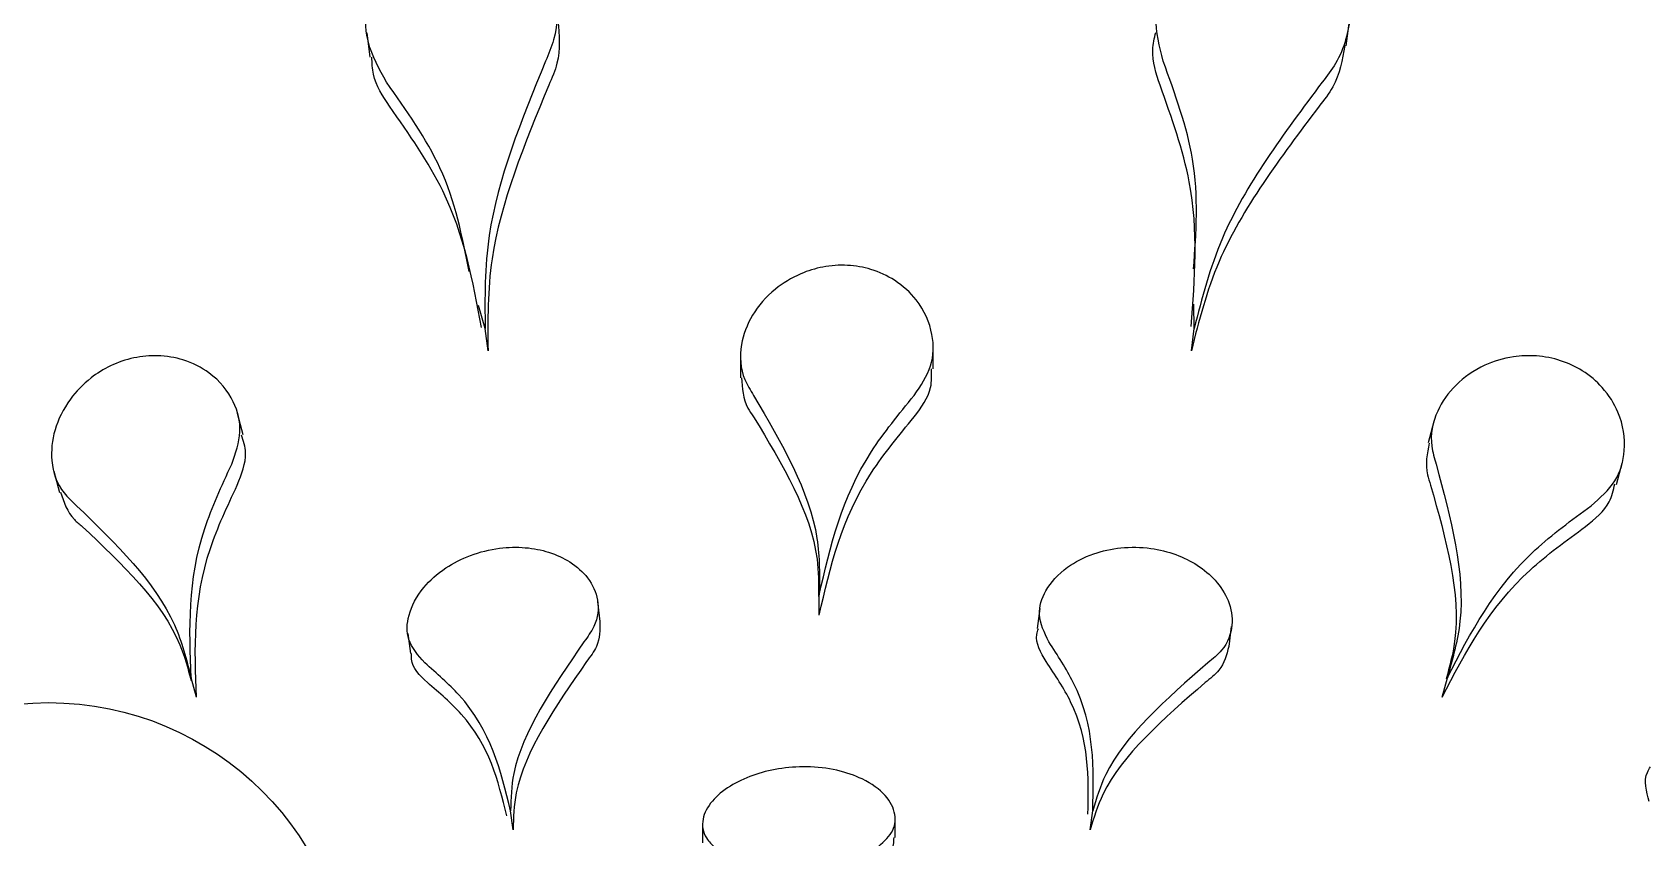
# Model space of a CAD drawing. Header units: millimetres. Extents: x 12325263 to 13848842, y -1463133 to 573208.
# Drawn here: x 12570215.18 to 12570231.21, y -836560.87 to -836552.87 of the extents above; entities that cross this region are included whole.
import ezdxf
from ezdxf.xclip import XClip

# ---------------------------------------------------------------- set-up
doc = ezdxf.new("R2010")
doc.units = ezdxf.units.MM
doc.header["$LTSCALE"] = 1000
doc.header["$XCLIPFRAME"] = 0
for name, color, linetype in [('fur202301', 252, 'Continuous'), ('WALL', 5, 'Continuous'), ('WALL-SHATCH', 8, 'Continuous'), ('建筑-楼板开洞', 251, 'Continuous')]:
    doc.layers.add(name, color=color, linetype=linetype)

# ---------------------------------------------------------------- blocks, each defined once
blk = doc.blocks.new('adgshg13-A$C7F010FC0')
at = {"layer": 'WALL-SHATCH'}
h = blk.add_hatch(color=256, dxfattribs=at)
h.dxf.hatch_style = 1
h.paths.add_polyline_path([(-60384.171, -16880.895), (-763.165, 197.479), (12587.619, -13153.304), (12587.619, -157996.02), (-162964.851, -188820.432), (-171262.381, -180522.901), (-171262.381, -31310.898), (-150707.191, -10755.708), (-131860.078, -7980.895), (-99162.381, -7980.895), (-99162.381, -4980.895), (-76620.428, -4980.895), (-70107.652, -16880.895)], flags=16)
h.paths.add_polyline_path([(-60091.229, -16380.895), (-646.877, 646.877), (12987.619, -12987.619), (12987.619, -158331.905), (-163100.584, -189250.384), (-171662.381, -180688.586), (-171662.381, -31145.213), (-150777.896, -10260.728), (-131896.687, -7480.895), (-99562.381, -7480.895), (-99562.381, -4580.895), (-76365.552, -4580.895), (-69907.506, -16380.895)])
blk = doc.blocks.new('A$C4C7A72D3')
at = {"layer": 'WALL', "color": 1}
blk.add_blockref('adgshg13-A$C7F010FC0', (210433.012, 205503.569), dxfattribs=at)
blk = doc.blocks.new('asdgag波混去水-B')
at = {"layer": 'fur202301'}
for centre, radius in [((0, 0), 52.5), ((0, 0), 40), ((19.799, 19.799), 3)]:
    blk.add_circle(centre, radius, dxfattribs=at)
blk = doc.blocks.new('asdgag2019070316031892482')
at = {"lineweight": 0, "xscale": -1}
blk.add_blockref('asdgag波混去水-B', (1705.779, -408.065), dxfattribs=at)
blk = doc.blocks.new('asdgag2019070515155847995')
at = {"color": 1}
for p, q in [((186.168, -418.318), (185.957, -418.375)), ((183.925, -419.733), (184.118, -419.681)), ((186.532, -420.199), (186.742, -420.142)), ((190.524, -421.424), (190.281, -421.456)), ((184.556, -421.831), (184.358, -421.857)), ((187.366, -422.628), (187.585, -422.599)), ((187.585, -422.599), (187.816, -422.534)), ((182.608, -422.876), (182.795, -422.851)), ((184.677, -423.742), (184.876, -423.716)), ((182.664, -424.757), (182.477, -424.757)), ((187.316, -425.134), (187.098, -425.134)), ((184.74, -425.915), (184.94, -425.915)), ((182.531, -426.668), (182.718, -426.668)), ((187.185, -427.045), (187.403, -427.045)), ((184.805, -428.105), (184.607, -428.079)), ((182.608, -428.605), (182.795, -428.629)), ((187.366, -429.608), (187.585, -429.636)), ((187.585, -429.636), (187.828, -429.634)), ((184.428, -429.982), (184.627, -430.008)), ((190.395, -431.144), (190.642, -431.176)), ((186.662, -432.015), (186.451, -431.959)), ((183.925, -432.097), (184.118, -432.149)), ((186.038, -433.826), (186.249, -433.883))]:
    blk.add_line(p, q, dxfattribs=at)
blk.add_open_spline([(141.688, -389.994), (141.522, -390.072), (140.258, -390.667), (138.035, -392.05), (135.059, -394.142), (132.291, -396.511), (129.736, -399.105), (127.418, -401.913), (125.353, -404.911), (123.557, -408.078), (122.043, -411.388), (120.824, -414.817), (119.908, -418.339), (119.302, -421.928), (119.011, -425.555), (119.038, -429.194), (119.381, -432.816), (120.038, -436.395), (121.004, -439.904), (122.272, -443.315), (123.833, -446.603), (125.674, -449.743), (127.781, -452.711), (130.139, -455.484), (132.73, -458.043), (135.533, -460.366), (138.529, -462.437), (141.693, -464.24), (145.003, -465.761), (148.432, -466.989), (151.956, -467.914), (155.546, -468.529), (159.177, -468.83), (162.821, -468.814), (166.449, -468.482), (170.034, -467.835), (173.55, -466.879), (176.969, -465.622), (180.266, -464.072), (183.415, -462.241), (186.392, -460.144), (189.176, -457.795), (191.744, -455.214), (194.078, -452.419), (196.159, -449.433), (197.973, -446.276), (199.504, -442.974), (200.742, -439.552), (201.678, -436.035), (202.303, -432.45), (202.614, -428.824), (202.608, -425.185), (202.285, -421.561), (201.648, -417.978), (200.7, -414.464), (199.451, -411.046), (197.909, -407.75), (196.085, -404.6), (193.994, -401.62), (191.651, -398.834), (189.074, -396.262), (186.285, -393.92), (183.295, -391.846), (180.783, -390.344), (179.228, -389.639), (178.777, -389.435)], degree=3, knots=[0, 0, 0, 0, 0.002464, 0.018712, 0.034959, 0.051206, 0.067452, 0.083698, 0.099943, 0.116187, 0.132431, 0.148674, 0.164917, 0.181159, 0.197401, 0.213642, 0.229884, 0.246125, 0.262366, 0.278608, 0.29485, 0.311092, 0.327334, 0.343577, 0.359821, 0.376065, 0.39231, 0.408556, 0.424802, 0.441049, 0.457296, 0.473544, 0.489792, 0.506041, 0.52229, 0.538538, 0.554787, 0.571035, 0.587284, 0.603532, 0.619779, 0.636026, 0.652272, 0.668518, 0.684763, 0.701007, 0.717251, 0.733494, 0.749737, 0.765979, 0.782221, 0.798462, 0.814704, 0.830945, 0.847186, 0.863428, 0.87967, 0.895912, 0.912154, 0.928397, 0.944641, 0.960885, 0.97713, 0.993376, 1, 1, 1, 1])
for points, knots in [([(185.96, -418.384), (185.863, -418.418), (185.734, -418.462), (185.642, -418.573), (185.62, -418.601)], [0, 0, 0, 0, 0.756393, 1, 1, 1, 1]), ([(186.239, -420.084), (186.347, -420.122), (186.561, -420.197), (186.88, -420.116), (187.131, -419.915), (187.279, -419.632), (187.326, -419.366), (187.304, -419.112), (187.224, -418.879), (187.083, -418.655), (186.864, -418.448), (186.575, -418.309), (186.249, -418.279), (185.99, -418.366), (185.867, -418.501), (185.826, -418.545)], [0, 0, 0, 0, 0.098479, 0.195709, 0.307327, 0.381692, 0.439818, 0.489234, 0.538746, 0.586653, 0.65371, 0.743395, 0.835237, 0.94536, 1, 1, 1, 1]), ([(185.826, -418.545), (185.448, -418.935), (184.918, -419.48), (184.296, -419.636), (184.118, -419.681)], [0, 0, 0, 0, 0.714656, 1, 1, 1, 1]), ([(185.62, -418.601), (185.245, -418.997), (184.77, -419.499), (184.21, -419.649), (184.091, -419.68)], [0, 0, 0, 0, 0.788116, 1, 1, 1, 1]), ([(183.925, -419.733), (184.403, -419.716), (185.072, -419.692), (185.82, -420.04), (186.032, -420.139)], [0, 0, 0, 0, 0.716107, 1, 1, 1, 1]), ([(184.118, -419.681), (184.599, -419.663), (185.271, -419.638), (186.024, -419.985), (186.239, -420.084)], [0, 0, 0, 0, 0.7143644, 1, 1, 1, 1]), ([(186.032, -420.139), (186.141, -420.182), (186.312, -420.251), (186.47, -420.201), (186.528, -420.182)], [0, 0, 0, 0, 0.630854, 1, 1, 1, 1]), ([(189.794, -421.651), (189.896, -421.584), (190.047, -421.483), (190.225, -421.477), (190.283, -421.475)], [0, 0, 0, 0, 0.673344, 1, 1, 1, 1]), ([(190.035, -421.619), (190.163, -421.548), (190.422, -421.403), (190.877, -421.405), (191.276, -421.534), (191.566, -421.751), (191.73, -421.968), (191.817, -422.189), (191.836, -422.405), (191.794, -422.635), (191.662, -422.89), (191.379, -423.157), (190.955, -423.324), (190.544, -423.325), (190.313, -423.228), (190.243, -423.199)], [0, 0, 0, 0, 0.1086374, 0.2193948, 0.3284505, 0.3953945, 0.4456827, 0.4855959, 0.5256513, 0.5631135, 0.6185077, 0.7015304, 0.8226565, 0.9465789, 1, 1, 1, 1]), ([(188.154, -422.439), (188.501, -422.372), (189.15, -422.245), (189.753, -421.818), (190.035, -421.619)], [0, 0, 0, 0, 0.534175, 1, 1, 1, 1]), ([(187.595, -422.563), (188.055, -422.478), (188.813, -422.338), (189.517, -421.845), (189.794, -421.651)], [0, 0, 0, 0, 0.606656, 1, 1, 1, 1]), ([(184.07, -422.026), (184.141, -421.952), (184.227, -421.861), (184.34, -421.868), (184.359, -421.869)], [0, 0, 0, 0, 0.826344, 1, 1, 1, 1]), ([(184.266, -422), (184.34, -421.935), (184.478, -421.814), (184.746, -421.825), (184.997, -421.954), (185.204, -422.182), (185.342, -422.448), (185.413, -422.729), (185.418, -423.002), (185.369, -423.245), (185.267, -423.462), (185.105, -423.64), (184.883, -423.737), (184.659, -423.715), (184.525, -423.616), (184.474, -423.58)], [0, 0, 0, 0, 0.104671, 0.195547, 0.296449, 0.373768, 0.437178, 0.500911, 0.557134, 0.612971, 0.675766, 0.750726, 0.840256, 0.940354, 1, 1, 1, 1]), ([(182.746, -422.814), (183.095, -422.728), (183.565, -422.612), (183.966, -422.146), (184.07, -422.026)], [0, 0, 0, 0, 0.742598, 1, 1, 1, 1]), ([(182.795, -422.851), (183.194, -422.756), (183.715, -422.63), (184.161, -422.12), (184.266, -422)], [0, 0, 0, 0, 0.7651451, 1, 1, 1, 1]), ([(190.243, -423.199), (189.657, -422.96), (188.743, -422.588), (187.891, -422.596), (187.585, -422.599)], [0, 0, 0, 0, 0.640533, 1, 1, 1, 1]), ([(190.003, -423.23), (189.419, -422.99), (188.512, -422.617), (187.668, -422.625), (187.366, -422.628)], [0, 0, 0, 0, 0.6431503, 1, 1, 1, 1]), ([(184.278, -423.605), (183.831, -423.297), (183.249, -422.896), (182.729, -422.88), (182.608, -422.876)], [0, 0, 0, 0, 0.766762, 1, 1, 1, 1]), ([(184.474, -423.58), (184.026, -423.272), (183.44, -422.871), (182.918, -422.855), (182.795, -422.851)], [0, 0, 0, 0, 0.765523, 1, 1, 1, 1]), ([(190.643, -423.322), (190.501, -423.334), (190.285, -423.353), (190.075, -423.262), (190.003, -423.23)], [0, 0, 0, 0, 0.653021, 1, 1, 1, 1]), ([(184.676, -423.739), (184.593, -423.739), (184.457, -423.741), (184.328, -423.643), (184.278, -423.605)], [0, 0, 0, 0, 0.616376, 1, 1, 1, 1]), ([(182.423, -426.48), (182.474, -426.539), (182.577, -426.658), (182.763, -426.684), (182.952, -426.591), (183.108, -426.379), (183.207, -426.097), (183.242, -425.801), (183.22, -425.507), (183.151, -425.242), (183.04, -425.012), (182.888, -424.832), (182.708, -424.741), (182.544, -424.763), (182.456, -424.853), (182.423, -424.887)], [0, 0, 0, 0, 0.08588, 0.171606, 0.263059, 0.354641, 0.424296, 0.494216, 0.557553, 0.619915, 0.687434, 0.764042, 0.850534, 0.942861, 1, 1, 1, 1]), ([(187.098, -425.144), (186.994, -425.151), (186.857, -425.161), (186.737, -425.244), (186.708, -425.264)], [0, 0, 0, 0, 0.755529, 1, 1, 1, 1]), ([(186.922, -426.857), (187.018, -426.922), (187.209, -427.051), (187.543, -427.055), (187.843, -426.927), (188.062, -426.692), (188.179, -426.447), (188.224, -426.196), (188.207, -425.951), (188.127, -425.698), (187.967, -425.441), (187.72, -425.231), (187.408, -425.118), (187.13, -425.134), (186.974, -425.232), (186.922, -425.264)], [0, 0, 0, 0, 0.098479, 0.195709, 0.307327, 0.381692, 0.439818, 0.489234, 0.538746, 0.586653, 0.65371, 0.743395, 0.835237, 0.94536, 1, 1, 1, 1]), ([(186.708, -425.264), (186.235, -425.549), (185.637, -425.91), (185.047, -425.908), (184.924, -425.908)], [0, 0, 0, 0, 0.790906, 1, 1, 1, 1]), ([(186.922, -425.264), (186.447, -425.542), (185.782, -425.93), (185.127, -425.918), (184.94, -425.915)], [0, 0, 0, 0, 0.714656, 1, 1, 1, 1]), ([(184.74, -425.915), (185.216, -426.024), (185.881, -426.175), (186.525, -426.706), (186.708, -426.857)], [0, 0, 0, 0, 0.716107, 1, 1, 1, 1]), ([(184.94, -425.915), (185.419, -426.023), (186.088, -426.175), (186.737, -426.706), (186.922, -426.857)], [0, 0, 0, 0, 0.714364, 1, 1, 1, 1]), ([(182.237, -426.48), (182.288, -426.542), (182.378, -426.652), (182.484, -426.656), (182.531, -426.657)], [0, 0, 0, 0, 0.56495, 1, 1, 1, 1]), ([(186.708, -426.857), (186.803, -426.927), (186.955, -427.038), (187.123, -427.031), (187.185, -427.028)], [0, 0, 0, 0, 0.628944, 1, 1, 1, 1]), ([(182.761, -428.581), (183.129, -428.589), (183.625, -428.6), (184.144, -428.256), (184.278, -428.167)], [0, 0, 0, 0, 0.742598, 1, 1, 1, 1]), ([(182.795, -428.629), (183.215, -428.641), (183.765, -428.657), (184.339, -428.281), (184.474, -428.193)], [0, 0, 0, 0, 0.765145, 1, 1, 1, 1]), ([(184.474, -428.193), (184.565, -428.149), (184.733, -428.068), (184.994, -428.149), (185.207, -428.338), (185.352, -428.613), (185.418, -428.905), (185.415, -429.196), (185.348, -429.46), (185.236, -429.682), (185.079, -429.865), (184.872, -429.995), (184.629, -430.031), (184.414, -429.951), (184.306, -429.821), (184.266, -429.772)], [0, 0, 0, 0, 0.104671, 0.195547, 0.296449, 0.373768, 0.437178, 0.500911, 0.557134, 0.612971, 0.675766, 0.750726, 0.840256, 0.940354, 1, 1, 1, 1]), ([(184.278, -428.167), (184.368, -428.113), (184.477, -428.049), (184.586, -428.084), (184.605, -428.09)], [0, 0, 0, 0, 0.826344, 1, 1, 1, 1]), ([(184.07, -429.746), (183.709, -429.332), (183.238, -428.792), (182.727, -428.64), (182.608, -428.605)], [0, 0, 0, 0, 0.766762, 1, 1, 1, 1]), ([(184.266, -429.772), (183.904, -429.358), (183.43, -428.817), (182.916, -428.665), (182.795, -428.629)], [0, 0, 0, 0, 0.7655235, 1, 1, 1, 1]), ([(187.608, -429.605), (188.081, -429.643), (188.862, -429.705), (189.681, -429.412), (190.003, -429.297)], [0, 0, 0, 0, 0.606656, 1, 1, 1, 1]), ([(188.179, -429.63), (188.539, -429.656), (189.211, -429.703), (189.916, -429.447), (190.243, -429.328)], [0, 0, 0, 0, 0.5353964, 1, 1, 1, 1]), ([(190.003, -429.297), (190.12, -429.258), (190.293, -429.2), (190.47, -429.241), (190.527, -429.254)], [0, 0, 0, 0, 0.673344, 1, 1, 1, 1]), ([(190.243, -429.328), (190.387, -429.292), (190.679, -429.22), (191.123, -429.34), (191.48, -429.569), (191.706, -429.854), (191.811, -430.106), (191.838, -430.342), (191.801, -430.556), (191.699, -430.766), (191.503, -430.979), (191.157, -431.162), (190.699, -431.214), (190.297, -431.108), (190.095, -430.954), (190.035, -430.907)], [0, 0, 0, 0, 0.108637, 0.219395, 0.32845, 0.395395, 0.445683, 0.485596, 0.525651, 0.563113, 0.618508, 0.70153, 0.822656, 0.946579, 1, 1, 1, 1]), ([(189.794, -430.876), (189.285, -430.492), (188.494, -429.896), (187.663, -429.683), (187.366, -429.608)], [0, 0, 0, 0, 0.64315, 1, 1, 1, 1]), ([(190.035, -430.907), (189.523, -430.525), (188.724, -429.927), (187.886, -429.713), (187.585, -429.636)], [0, 0, 0, 0, 0.640533, 1, 1, 1, 1]), ([(184.428, -429.979), (184.345, -429.958), (184.211, -429.924), (184.109, -429.795), (184.07, -429.746)], [0, 0, 0, 0, 0.616376, 1, 1, 1, 1]), ([(190.397, -431.131), (190.255, -431.106), (190.038, -431.068), (189.857, -430.925), (189.794, -430.876)], [0, 0, 0, 0, 0.653021, 1, 1, 1, 1]), ([(186.032, -431.983), (185.493, -432.134), (184.809, -432.327), (184.225, -432.17), (184.102, -432.137)], [0, 0, 0, 0, 0.788116, 1, 1, 1, 1]), ([(186.239, -432.038), (185.7, -432.182), (184.945, -432.383), (184.302, -432.201), (184.118, -432.149)], [0, 0, 0, 0, 0.714656, 1, 1, 1, 1]), ([(185.826, -433.576), (185.904, -433.664), (186.058, -433.838), (186.386, -433.93), (186.713, -433.884), (186.989, -433.714), (187.167, -433.508), (187.276, -433.277), (187.323, -433.035), (187.311, -432.771), (187.22, -432.48), (187.032, -432.214), (186.754, -432.023), (186.477, -431.966), (186.298, -432.02), (186.239, -432.038)], [0, 0, 0, 0, 0.098479, 0.195709, 0.307327, 0.381692, 0.439818, 0.489234, 0.538746, 0.586653, 0.65371, 0.743395, 0.835237, 0.94536, 1, 1, 1, 1]), ([(186.448, -431.968), (186.344, -431.948), (186.206, -431.921), (186.066, -431.971), (186.032, -431.983)], [0, 0, 0, 0, 0.756393, 1, 1, 1, 1]), ([(183.925, -432.097), (184.366, -432.327), (184.983, -432.647), (185.479, -433.328), (185.62, -433.521)], [0, 0, 0, 0, 0.7161073, 1, 1, 1, 1]), ([(184.118, -432.149), (184.562, -432.378), (185.183, -432.699), (185.683, -433.382), (185.826, -433.576)], [0, 0, 0, 0, 0.7143644, 1, 1, 1, 1]), ([(185.62, -433.521), (185.695, -433.613), (185.815, -433.76), (185.981, -433.797), (186.043, -433.81)], [0, 0, 0, 0, 0.630854, 1, 1, 1, 1]), ([(182.887, -434.152), (182.99, -434.124), (183.115, -434.09), (183.214, -434.153), (183.232, -434.165)], [0, 0, 0, 0, 0.820411, 1, 1, 1, 1])]:
    blk.add_open_spline(points, degree=3, knots=knots, dxfattribs=at)
blk = doc.blocks.new('sdfgsdffhg')
at = {"layer": 'fur202301', "xscale": -1, "rotation": 90}
blk.add_blockref('asdgag2019070316031892482', (-11256.826, 39180.258, 0), dxfattribs=at)
at = {"layer": 'fur202301', "rotation": 90}
blk.add_blockref('asdgag2019070515155847995', (-11286.825, 37313.408, 0), dxfattribs=at)

msp = doc.modelspace()

# ---------------------------------------------------------------- block references
ref = msp.add_blockref('A$C4C7A72D3', (12385714.853, -906209.521), dxfattribs=dict(rotation=350.041249254255))
XClip(ref).set_block_clipping_path([(223442.8584877662, 85923.1187333744), (220542.7961432356, 85923.1422391906), (220542.8579492103, 89292.823275506), (211526.9150355905, 89292.8101311298), (210631.4331447985, 94392.8080583527), (206113.3685902953, 94392.8025418455), (206001.4315187763, 95030.3127344656), (204376.2826588508, 94744.9613686837), (203364.4570056833, 100506.9030052917), (197947.3947122637, 99555.7482674252), (192482.3428474721, 130679.4765393781), (190118.7804593667, 130264.4504016289), (191623.4071957469, 121695.6427078634), (177046.6486519482, 119136.2011700841), (175707.6223907359, 126760.8483765714), (173902.988371335, 128026.4039125028), (169528.3854461554, 127258.2903269802), (169070.0967394859, 129868.3614864857), (163308.2517458182, 128856.6693391807), (163766.52659606, 126246.6171700556), (159679.1795131005, 125528.9180921423), (170669.6888374612, 62935.797914044), (167222.1989369914, 62330.4650948944), (167939.7759490944, 58243.6808593175), (171386.9528796654, 58848.2912487988), (172857.0656793863, 50477.0032648193), (165962.5026008021, 49266.4230898353), (168037.7813034765, 37447.1796448426), (140649.9584970828, 32638.2390106404), (115387.9799239188, 28202.5781787895), (95598.7254695911, 140907.4332163476), (226939.476109907, 163968.8668500402), (240128.6952811591, 88852.8973128139)])

# ---------------------------------------------------------------- next in the draw order: hatches: boundary and pattern name
at = {"layer": '建筑-楼板开洞'}
h = msp.add_hatch(dxfattribs=at)
h.set_pattern_fill('DASH', color=256, scale=500)
h.set_pattern_definition([(0, (0, 0), (476.25, 476.25), [476.25, -476.25])])
h.paths.add_polyline_path([(12597696.741, -842386.786), (12590696.811, -842386.901), (12590697.067, -843986.786), (12595796.811, -843986.852), (12595797.067, -849736.852), (12588796.811, -849736.786), (12588796.811, -851936.786), (12564896.811, -851936.786), (12564896.811, -816186.786), (12568846.811, -816186.786), (12568846.811, -816040), (12568846.811, -807536.786), (12574696.829, -807536.802), (12574696.771, -810386.786), (12575896.811, -810386.786), (12579055.235, -810386.784), (12580496.915, -811828.207), (12580696.915, -819086.85), (12595696.917, -819086.721), (12595696.898, -812786.786), (12597696.659, -812786.786)])

# ---------------------------------------------------------------- next in the draw order: block references
msp.add_blockref('sdfgsdffhg', (12581083.899, -874056.804, 0))

doc.saveas('drawing.dxf')
